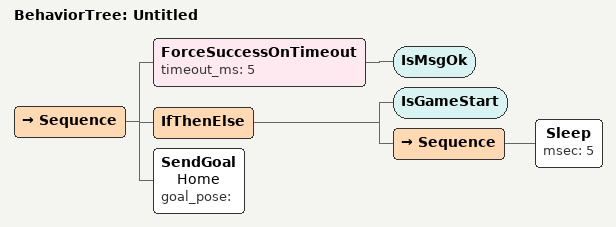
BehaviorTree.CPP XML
<?xml version="1.0" encoding="UTF-8"?>
<root BTCPP_format="4">
  <BehaviorTree ID="Untitled">
    <Sequence>
      <ForceSuccessOnTimeout timeout_ms="5">
        <IsMsgOk/>
      </ForceSuccessOnTimeout>
      <IfThenElse>
        <IsGameStart/>
        <Sequence>
          <Sleep msec="5"/>
        </Sequence>
      </IfThenElse>
      <SendGoal name="Home"
                goal_pose=""/>
    </Sequence>
  </BehaviorTree>

</root>
